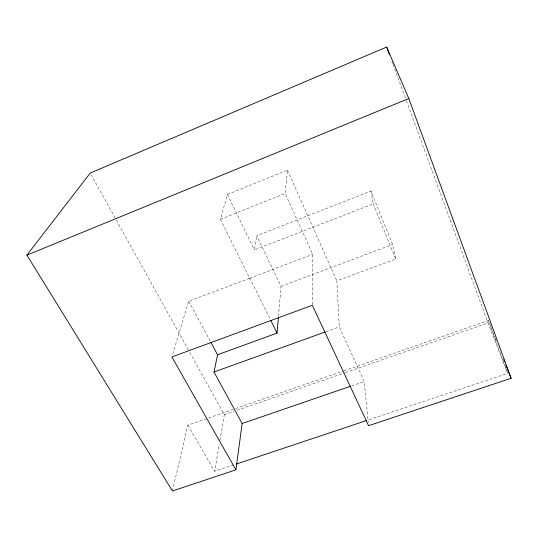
<?xml version="1.0" encoding="UTF-8"?>
<svg xmlns="http://www.w3.org/2000/svg" width="538" height="538" viewBox="0 0 538 538"><rect width="100%" height="100%" fill="white"/><g stroke="black" fill="none" stroke-linecap="round" stroke-linejoin="round"><path stroke-width="0.4" stroke-dasharray="2.69 2.02" d="M312.349 304.447L312.712 254.259L285.174 193.498L287.433 170.142L227.426 194.42L220.432 219.316L249.672 278.26L312.712 254.259M278.482 316.411L281.031 286.384L256.713 235.738L370.938 191.084L392.585 244.487L395.665 258.993L336.835 280.863L339.31 326.902L364.266 381.523L368.261 422.364M249.672 278.26L188.704 301.186L172.355 355.362M370.938 191.084L373.231 203.848L254.366 249.914L256.713 235.738M233.761 464.906L214.649 471.295L219.269 444.233M219.968 440.138L224.312 414.717L189.268 351.549M172.422 490.959L187.843 425.202L234.622 408.9M220.432 219.316L285.174 193.498M281.031 286.384L392.585 244.487M325.914 331.724L339.31 326.902M235.415 408.624L343.244 371.045M344.038 370.769L488.336 320.48L495.101 337.662M224.312 414.717L233.815 411.415M236.982 410.312L344.683 372.834M345.477 372.558L488.02 322.961L507.724 373.359L367.555 420.198M351.583 385.887L364.266 381.523M187.843 425.202L214.649 471.295M91.063 174.527L115.919 219.329M116.322 220.069L188.858 350.816M188.704 301.186L210.445 341.549M249.719 277.951L270.419 319.68M227.426 194.42L254.366 249.914M287.433 170.142L336.835 280.863M373.231 203.848L395.665 258.993M495.411 338.442L496.951 342.35M391.872 61.231L392.747 63.598M393.036 64.385L406.069 99.86M406.358 100.653L488.02 322.961M488.336 320.48L507.724 373.359"/><path stroke-width="0.81" d="M235.9 469.835L171.878 356.956L312.343 305.281L368.584 425.692L511.1 378.281L408.799 98.515L386.661 47.041L90.243 173.054L26.9 255.126L172.422 490.959L235.9 469.835L242.154 423.534L213.989 372.014L217.56 354.757L277.07 333.089L278.341 318.079M26.9 255.126L408.799 98.515M213.989 372.014L325.12 332.013M242.154 423.534L350.789 386.156M236.148 464.106L366.761 420.46M210.835 342.282L217.56 354.757M270.789 320.426L277.07 333.089M503.716 359.532L504.637 361.879M505.868 364.999L511.1 378.281M386.661 47.041L389.559 54.93"/></g></svg>
